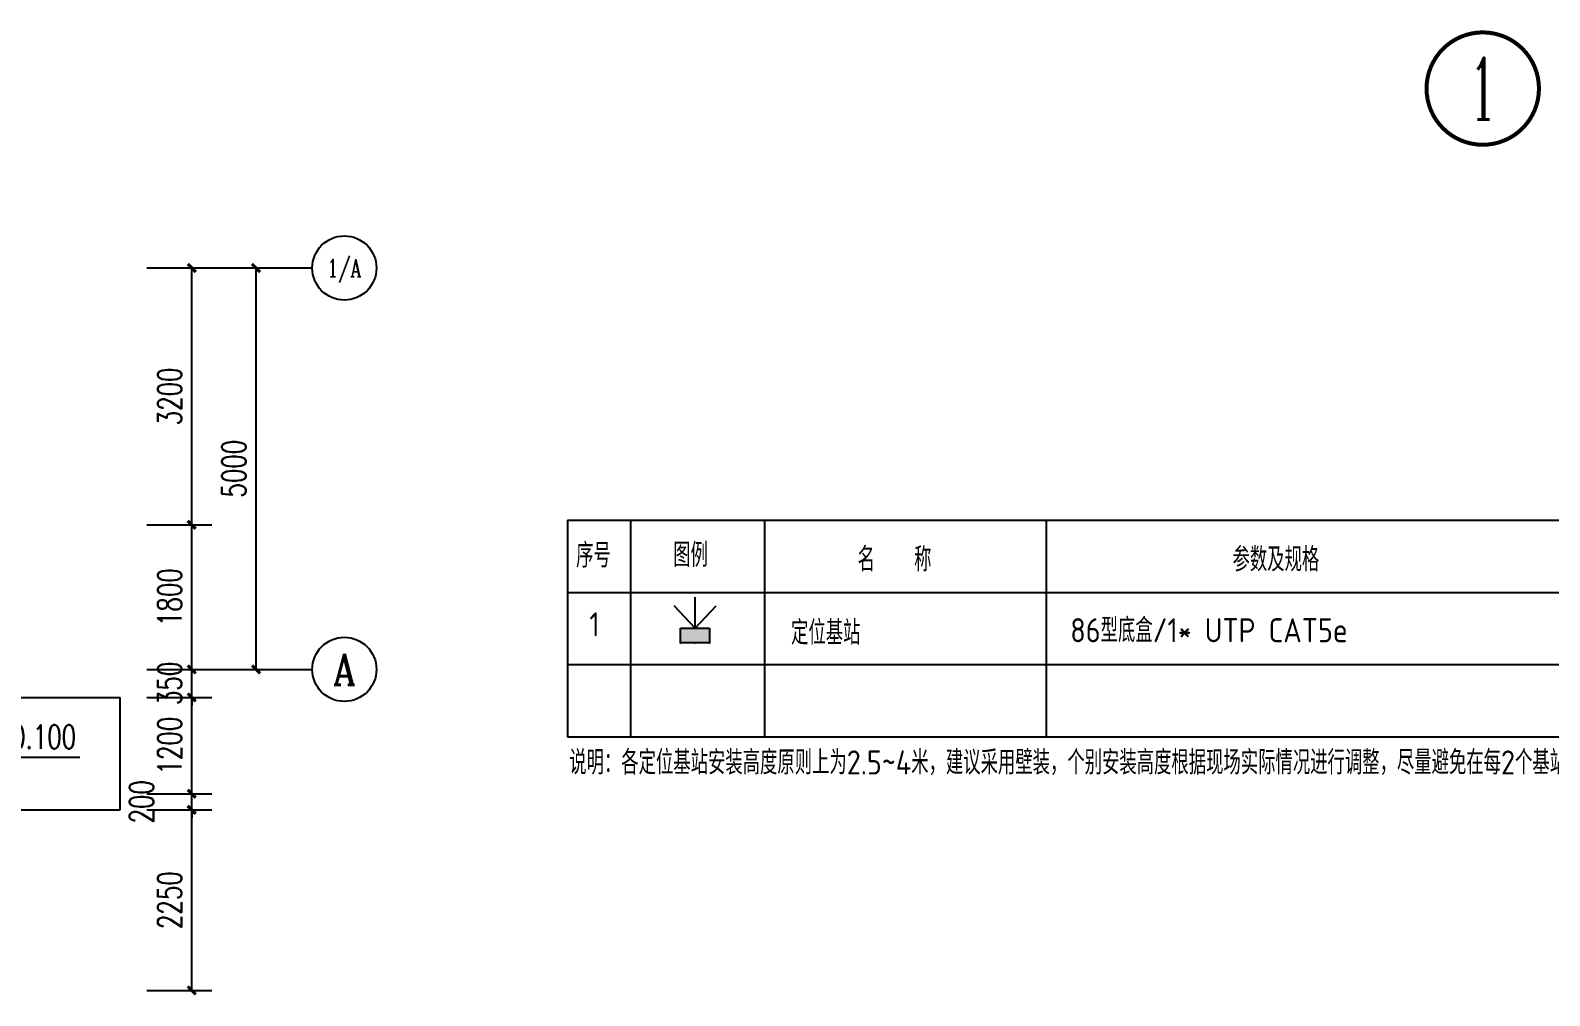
# Model space of a CAD drawing. Header units: millimetres. Extents: x 198973 to 283123, y 132052 to 191502.
# Drawn here: x 254193 to 273110, y 140509 to 152533 of the extents above; entities that cross this region are included whole.
import ezdxf
from ezdxf.enums import TextEntityAlignment as Align

# ---------------------------------------------------------------- set-up
doc = ezdxf.new("R2010")
doc.units = ezdxf.units.MM
doc.header["$LTSCALE"] = 1000
doc.layers.get('0').update_dxf_attribs({"color": 8})
doc.layers.get('DEFPOINTS').update_dxf_attribs({"color": 8})
for name, color, linetype in [('-人员定位', 6, 'Continuous'), ('-人员定位标注', 4, 'Continuous'), ('AXIS', 8, 'Continuous'), ('DIM_ELEV', 8, 'Continuous'), ('DIM_IDEN', 8, 'Continuous'), ('STAIR', 8, 'Continuous')]:
    doc.layers.add(name, color=color, linetype=linetype)
doc.styles.add('-GBCBIGGBENOR', font='gbenor.shx', dxfattribs={"width": 0.7, "bigfont": 'gbcbig.shx'})
doc.styles.add('_TCH_AXIS', font='COMPLEX', dxfattribs={"bigfont": 'GBCBIG'})
doc.styles.add('_TCH_DIM', font='SIMPLEX', dxfattribs={"bigfont": 'GBCBIG'})
doc.styles.add('_TCH_DIM_T3', font='SIMPLEX', dxfattribs={"width": 0.705882, "bigfont": 'GBCBIG'})
doc.styles.add('_TCH_LABEL', font='COMPLEX', dxfattribs={"bigfont": 'GBCBIG'})
doc.dimstyles.new('_TCH_ARCH&&100', dxfattribs={"dimtxt": 297.5, "dimasz": 100, "dimexe": 250, "dimexo": 300, "dimgap": 126.25, "dimtad": 1, "dimdec": 0, "dimzin": 0, "dimdsep": 46, "dimtxsty": '_TCH_DIM_T3', "dimblk": 'ARCHTICK', "dimcen": 0.09, "dimclrt": 7, "dimazin": 2, "dimtfac": 1, "dimtdec": 0, "dimtix": 1, "dimtmove": 2, "dimatfit": 3, "dimfxl": 0, "dimtolj": 1, "dimtzin": 0, "dimarcsym": 0})

# ---------------------------------------------------------------- blocks, each defined once
blk = doc.blocks.new('定位基站')
at = {"layer": '-人员定位', "ltscale": 0.01}
h = blk.add_hatch(color=256, dxfattribs=at)
h.dxf.hatch_style = 1
h.paths.add_polyline_path([(406524, 477798), (406524, 477617), (406162, 477617), (406162, 477798)])
at = {"layer": '-人员定位', "color": 6}
for p, q in [((406343, 477798), (406082, 478077)), ((406343, 477798), (406343, 478186)), ((406343, 477798), (406604, 478077)), ((406343, 477995), (406343, 477995)), ((406162, 477798), (406524, 477798)), ((406162, 477617), (406162, 477798)), ((406524, 477798), (406524, 477617)), ((406524, 477617), (406162, 477617))]:
    blk.add_line(p, q, dxfattribs=at)
for p in [(406343, 477798), (406162, 477617), (406343, 477617), (406524, 477617)]:
    blk.add_point(p, dxfattribs=at)
blk = doc.blocks.new('_ArchTick')
at = {"color": 0, "linetype": 'ByBlock', "const_width": 0.4}
blk.add_lwpolyline([(-0.5, -0.5), (0.5, 0.5)], dxfattribs=at)
blk = doc.blocks.new('*D107')
at = {"layer": 'AXIS', "color": 0, "lineweight": -2}
for p, q in [((256441, 149573), (257252, 149573)), ((257002, 144573), (257002, 149573)), ((256441, 144573), (257252, 144573))]:
    blk.add_line(p, q, dxfattribs=at)
at = {"layer": 'DEFPOINTS', "color": 0}
for p in [(256141, 149573), (257002, 149573), (256141, 144573)]:
    blk.add_point(p, dxfattribs=at)
at = {"layer": 'AXIS', "color": 0, "lineweight": -2, "xscale": 100, "yscale": 100, "zscale": 100}
for p, rotation in [((257002, 149573), 90), ((257002, 144573), 270)]:
    blk.add_blockref('_ArchTick', p, dxfattribs=dict(at, rotation=rotation))
at = {"layer": 'AXIS', "color": 7, "insert": (256727, 147073), "char_height": 297.5, "attachment_point": 5, "rotation": 90, "style": '_TCH_DIM_T3'}
blk.add_mtext('\\A1;5000', dxfattribs=at)
blk = doc.blocks.new('*D108')
at = {"layer": 'AXIS', "color": 0, "lineweight": -2}
for p, q in [((255641, 142823), (256452, 142823)), ((256202, 140573), (256202, 142823)), ((255641, 140573), (256452, 140573))]:
    blk.add_line(p, q, dxfattribs=at)
at = {"layer": 'DEFPOINTS', "color": 0}
for p in [(255341, 142823), (256202, 142823), (255341, 140573)]:
    blk.add_point(p, dxfattribs=at)
at = {"layer": 'AXIS', "color": 0, "lineweight": -2, "xscale": 100, "yscale": 100, "zscale": 100}
for p, rotation in [((256202, 142823), 90), ((256202, 140573), 270)]:
    blk.add_blockref('_ArchTick', p, dxfattribs=dict(at, rotation=rotation))
at = {"layer": 'AXIS', "color": 7, "insert": (255927, 141698), "char_height": 297.5, "attachment_point": 5, "rotation": 90, "style": '_TCH_DIM_T3'}
blk.add_mtext('\\A1;2250', dxfattribs=at)
blk = doc.blocks.new('*D109')
at = {"layer": 'AXIS', "color": 0, "lineweight": -2}
for p, q in [((255641, 143023), (256452, 143023)), ((256202, 143023), (256202, 143123)), ((256202, 142823), (256202, 143023)), ((255641, 142823), (256452, 142823)), ((256202, 142823), (256202, 142723))]:
    blk.add_line(p, q, dxfattribs=at)
at = {"layer": 'DEFPOINTS', "color": 0}
for p in [(255341, 143023), (256202, 143023), (255341, 142823)]:
    blk.add_point(p, dxfattribs=at)
at = {"layer": 'AXIS', "color": 0, "lineweight": -2, "xscale": 100, "yscale": 100, "zscale": 100}
for p, rotation in [((256202, 143023), 270), ((256202, 142823), 90)]:
    blk.add_blockref('_ArchTick', p, dxfattribs=dict(at, rotation=rotation))
at = {"layer": 'AXIS', "color": 7, "insert": (255577, 142923), "char_height": 297.5, "attachment_point": 5, "rotation": 90, "style": '_TCH_DIM_T3'}
blk.add_mtext('\\A1;200', dxfattribs=at)
blk = doc.blocks.new('*D110')
at = {"layer": 'AXIS', "color": 0, "lineweight": -2}
for p, q in [((255641, 144223), (256452, 144223)), ((256202, 143023), (256202, 144223)), ((255641, 143023), (256452, 143023))]:
    blk.add_line(p, q, dxfattribs=at)
at = {"layer": 'DEFPOINTS', "color": 0}
for p in [(255341, 144223), (256202, 144223), (255341, 143023)]:
    blk.add_point(p, dxfattribs=at)
at = {"layer": 'AXIS', "color": 0, "lineweight": -2, "xscale": 100, "yscale": 100, "zscale": 100}
for p, rotation in [((256202, 144223), 90), ((256202, 143023), 270)]:
    blk.add_blockref('_ArchTick', p, dxfattribs=dict(at, rotation=rotation))
at = {"layer": 'AXIS', "color": 7, "insert": (255927, 143623), "char_height": 297.5, "attachment_point": 5, "rotation": 90, "style": '_TCH_DIM_T3'}
blk.add_mtext('\\A1;1200', dxfattribs=at)
blk = doc.blocks.new('*D111')
at = {"layer": 'AXIS', "color": 0, "lineweight": -2}
for p, q in [((255641, 144573), (256452, 144573)), ((256202, 144573), (256202, 144673)), ((256202, 144223), (256202, 144573)), ((255641, 144223), (256452, 144223)), ((256202, 144223), (256202, 144123))]:
    blk.add_line(p, q, dxfattribs=at)
at = {"layer": 'DEFPOINTS', "color": 0}
for p in [(255341, 144573), (256202, 144573), (255341, 144223)]:
    blk.add_point(p, dxfattribs=at)
at = {"layer": 'AXIS', "color": 0, "lineweight": -2, "xscale": 100, "yscale": 100, "zscale": 100}
for p, rotation in [((256202, 144573), 270), ((256202, 144223), 90)]:
    blk.add_blockref('_ArchTick', p, dxfattribs=dict(at, rotation=rotation))
at = {"layer": 'AXIS', "color": 7, "insert": (255927, 144398), "char_height": 297.5, "attachment_point": 5, "rotation": 90, "style": '_TCH_DIM_T3'}
blk.add_mtext('\\A1;350', dxfattribs=at)
blk = doc.blocks.new('*D112')
at = {"layer": 'AXIS', "color": 0, "lineweight": -2}
for p, q in [((255641, 146373), (256452, 146373)), ((256202, 144573), (256202, 146373)), ((255641, 144573), (256452, 144573))]:
    blk.add_line(p, q, dxfattribs=at)
at = {"layer": 'DEFPOINTS', "color": 0}
for p in [(255341, 146373), (256202, 146373), (255341, 144573)]:
    blk.add_point(p, dxfattribs=at)
at = {"layer": 'AXIS', "color": 0, "lineweight": -2, "xscale": 100, "yscale": 100, "zscale": 100}
for p, rotation in [((256202, 146373), 90), ((256202, 144573), 270)]:
    blk.add_blockref('_ArchTick', p, dxfattribs=dict(at, rotation=rotation))
at = {"layer": 'AXIS', "color": 7, "insert": (255927, 145473), "char_height": 297.5, "attachment_point": 5, "rotation": 90, "style": '_TCH_DIM_T3'}
blk.add_mtext('\\A1;1800', dxfattribs=at)
blk = doc.blocks.new('*D113')
at = {"layer": 'AXIS', "color": 0, "lineweight": -2}
for p, q in [((255641, 149573), (256452, 149573)), ((256202, 146373), (256202, 149573)), ((255641, 146373), (256452, 146373))]:
    blk.add_line(p, q, dxfattribs=at)
at = {"layer": 'DEFPOINTS', "color": 0}
for p in [(255341, 149573), (256202, 149573), (255341, 146373)]:
    blk.add_point(p, dxfattribs=at)
at = {"layer": 'AXIS', "color": 0, "lineweight": -2, "xscale": 100, "yscale": 100, "zscale": 100}
for p, rotation in [((256202, 149573), 90), ((256202, 146373), 270)]:
    blk.add_blockref('_ArchTick', p, dxfattribs=dict(at, rotation=rotation))
at = {"layer": 'AXIS', "color": 7, "insert": (255927, 147973), "char_height": 297.5, "attachment_point": 5, "rotation": 90, "style": '_TCH_DIM_T3'}
blk.add_mtext('\\A1;3200', dxfattribs=at)
blk = doc.blocks.new('*D259')
at = {"layer": 'AXIS', "color": 0, "lineweight": -2}
for p, q in [((255641, 142823), (256452, 142823)), ((256202, 140573), (256202, 142823)), ((255641, 140573), (256452, 140573))]:
    blk.add_line(p, q, dxfattribs=at)
at = {"layer": 'DEFPOINTS', "color": 0}
for p in [(255341, 142823), (256202, 142823), (255341, 140573)]:
    blk.add_point(p, dxfattribs=at)
at = {"layer": 'AXIS', "color": 0, "lineweight": -2, "xscale": 100, "yscale": 100, "zscale": 100}
for p, rotation in [((256202, 142823), 90), ((256202, 140573), 270)]:
    blk.add_blockref('_ArchTick', p, dxfattribs=dict(at, rotation=rotation))
at = {"layer": 'AXIS', "color": 7, "insert": (255927, 141698), "char_height": 297.5, "attachment_point": 5, "rotation": 90, "style": '_TCH_DIM_T3'}
blk.add_mtext('\\A1;2250', dxfattribs=at)
blk = doc.blocks.new('*D260')
at = {"layer": 'AXIS', "color": 0, "lineweight": -2}
for p, q in [((255641, 143023), (256452, 143023)), ((256202, 143023), (256202, 143123)), ((256202, 142823), (256202, 143023)), ((255641, 142823), (256452, 142823)), ((256202, 142823), (256202, 142723))]:
    blk.add_line(p, q, dxfattribs=at)
at = {"layer": 'DEFPOINTS', "color": 0}
for p in [(255341, 143023), (256202, 143023), (255341, 142823)]:
    blk.add_point(p, dxfattribs=at)
at = {"layer": 'AXIS', "color": 0, "lineweight": -2, "xscale": 100, "yscale": 100, "zscale": 100}
for p, rotation in [((256202, 143023), 270), ((256202, 142823), 90)]:
    blk.add_blockref('_ArchTick', p, dxfattribs=dict(at, rotation=rotation))
at = {"layer": 'AXIS', "color": 7, "insert": (255577, 142923), "char_height": 297.5, "attachment_point": 5, "rotation": 90, "style": '_TCH_DIM_T3'}
blk.add_mtext('\\A1;200', dxfattribs=at)
blk = doc.blocks.new('*D261')
at = {"layer": 'AXIS', "color": 0, "lineweight": -2}
for p, q in [((255641, 144223), (256452, 144223)), ((256202, 143023), (256202, 144223)), ((255641, 143023), (256452, 143023))]:
    blk.add_line(p, q, dxfattribs=at)
at = {"layer": 'DEFPOINTS', "color": 0}
for p in [(255341, 144223), (256202, 144223), (255341, 143023)]:
    blk.add_point(p, dxfattribs=at)
at = {"layer": 'AXIS', "color": 0, "lineweight": -2, "xscale": 100, "yscale": 100, "zscale": 100}
for p, rotation in [((256202, 144223), 90), ((256202, 143023), 270)]:
    blk.add_blockref('_ArchTick', p, dxfattribs=dict(at, rotation=rotation))
at = {"layer": 'AXIS', "color": 7, "insert": (255927, 143623), "char_height": 297.5, "attachment_point": 5, "rotation": 90, "style": '_TCH_DIM_T3'}
blk.add_mtext('\\A1;1200', dxfattribs=at)
blk = doc.blocks.new('*D262')
at = {"layer": 'AXIS', "color": 0, "lineweight": -2}
for p, q in [((255641, 144573), (256452, 144573)), ((256202, 144573), (256202, 144673)), ((256202, 144223), (256202, 144573)), ((255641, 144223), (256452, 144223)), ((256202, 144223), (256202, 144123))]:
    blk.add_line(p, q, dxfattribs=at)
at = {"layer": 'DEFPOINTS', "color": 0}
for p in [(255341, 144573), (256202, 144573), (255341, 144223)]:
    blk.add_point(p, dxfattribs=at)
at = {"layer": 'AXIS', "color": 0, "lineweight": -2, "xscale": 100, "yscale": 100, "zscale": 100}
for p, rotation in [((256202, 144573), 270), ((256202, 144223), 90)]:
    blk.add_blockref('_ArchTick', p, dxfattribs=dict(at, rotation=rotation))
at = {"layer": 'AXIS', "color": 7, "insert": (255927, 144398), "char_height": 297.5, "attachment_point": 5, "rotation": 90, "style": '_TCH_DIM_T3'}
blk.add_mtext('\\A1;350', dxfattribs=at)
blk = doc.blocks.new('*D263')
at = {"layer": 'AXIS', "color": 0, "lineweight": -2}
for p, q in [((255641, 146373), (256452, 146373)), ((256202, 144573), (256202, 146373)), ((255641, 144573), (256452, 144573))]:
    blk.add_line(p, q, dxfattribs=at)
at = {"layer": 'DEFPOINTS', "color": 0}
for p in [(255341, 146373), (256202, 146373), (255341, 144573)]:
    blk.add_point(p, dxfattribs=at)
at = {"layer": 'AXIS', "color": 0, "lineweight": -2, "xscale": 100, "yscale": 100, "zscale": 100}
for p, rotation in [((256202, 146373), 90), ((256202, 144573), 270)]:
    blk.add_blockref('_ArchTick', p, dxfattribs=dict(at, rotation=rotation))
at = {"layer": 'AXIS', "color": 7, "insert": (255927, 145473), "char_height": 297.5, "attachment_point": 5, "rotation": 90, "style": '_TCH_DIM_T3'}
blk.add_mtext('\\A1;1800', dxfattribs=at)
blk = doc.blocks.new('*D264')
at = {"layer": 'AXIS', "color": 0, "lineweight": -2}
for p, q in [((255641, 149573), (256452, 149573)), ((256202, 146373), (256202, 149573)), ((255641, 146373), (256452, 146373))]:
    blk.add_line(p, q, dxfattribs=at)
at = {"layer": 'DEFPOINTS', "color": 0}
for p in [(255341, 149573), (256202, 149573), (255341, 146373)]:
    blk.add_point(p, dxfattribs=at)
at = {"layer": 'AXIS', "color": 0, "lineweight": -2, "xscale": 100, "yscale": 100, "zscale": 100}
for p, rotation in [((256202, 149573), 90), ((256202, 146373), 270)]:
    blk.add_blockref('_ArchTick', p, dxfattribs=dict(at, rotation=rotation))
at = {"layer": 'AXIS', "color": 7, "insert": (255927, 147973), "char_height": 297.5, "attachment_point": 5, "rotation": 90, "style": '_TCH_DIM_T3'}
blk.add_mtext('\\A1;3200', dxfattribs=at)
blk = doc.blocks.new('*D265')
at = {"layer": 'AXIS', "color": 0, "lineweight": -2}
for p, q in [((256441, 149573), (257252, 149573)), ((257002, 144573), (257002, 149573)), ((256441, 144573), (257252, 144573))]:
    blk.add_line(p, q, dxfattribs=at)
at = {"layer": 'DEFPOINTS', "color": 0}
for p in [(256141, 149573), (257002, 149573), (256141, 144573)]:
    blk.add_point(p, dxfattribs=at)
at = {"layer": 'AXIS', "color": 0, "lineweight": -2, "xscale": 100, "yscale": 100, "zscale": 100}
for p, rotation in [((257002, 149573), 90), ((257002, 144573), 270)]:
    blk.add_blockref('_ArchTick', p, dxfattribs=dict(at, rotation=rotation))
at = {"layer": 'AXIS', "color": 7, "insert": (256727, 147073), "char_height": 297.5, "attachment_point": 5, "rotation": 90, "style": '_TCH_DIM_T3'}
blk.add_mtext('\\A1;5000', dxfattribs=at)

msp = doc.modelspace()

# ---------------------------------------------------------------- linework, layer by layer
at = {"layer": '-人员定位标注'}
for p, q in [((260881.6, 146432.5), (260881.6, 143732.5)), ((260881.6, 146432.5), (279502.1, 146432.5)), ((261666.4, 146432.5), (261666.4, 143732.5)), ((263334.7, 146432.5), (263334.7, 143732.5)), ((266839.5, 146432.5), (266839.5, 143732.5)), ((260881.6, 145532.5), (279502.1, 145532.5)), ((260881.6, 144632.5), (279502.1, 144632.5)), ((260881.6, 143732.5), (279502.1, 143732.5))]:
    msp.add_line(p, q, dxfattribs=at)
at = {"layer": 'AXIS'}
for p, q in [((255742.3, 149572.9), (257702.1, 149572.9)), ((255742.3, 144572.9), (257702.1, 144572.9))]:
    msp.add_line(p, q, dxfattribs=at)
for centre in [(258102.1, 149572.9), (258102.1, 144572.9)]:
    msp.add_circle(centre, 400, dxfattribs=at)
at = {"layer": 'DIM_ELEV'}
msp.add_line((253500.5, 143478.6), (254808.1, 143478.6), dxfattribs=at)
at = {"layer": 'DIM_IDEN', "const_width": 50}
msp.add_lwpolyline([(272977.5, 151808, 1), (271577.5, 151808, 1)], format="xyb", close=True, dxfattribs=at)
at = {"layer": 'STAIR'}
for p, q in [((253220.4, 144222.9), (255310.4, 144222.4)), ((255310.4, 142822.9), (255310.4, 144222.4)), ((253220.4, 142822.9), (255310.4, 142822.9))]:
    msp.add_line(p, q, dxfattribs=at)

# ---------------------------------------------------------------- block references
at = {"layer": '-人员定位'}
msp.add_blockref('定位基站', (-143873.6, -332713), dxfattribs=at)

# ---------------------------------------------------------------- texts
at = {"layer": '-人员定位标注', "style": '-GBCBIGGBENOR'}
for s, p in [('序号', (260988.3, 145841.9)), ('图例', (262197.2, 145848.2)), ('名   称', (264492.7, 145792.5)), ('参数及规格', (269161.9, 145792.5)), ('1', (261153, 144983.9)), ('定位基站', (263664.4, 144880.9)), ('86型底盒/1* UTP CAT5e', (267141.2, 144910.3)), ('说明：各定位基站安装高度原则上为2.5~4米，建议采用壁装，个别安装高度根据现场实际情况进行调整，尽量避免在每2个基站（一维定位）或4个基站（二维定位）覆盖范围内有遮挡物。', (260902.3, 143263.4))]:
    msp.add_text(s, height=300, dxfattribs=at).set_placement(p)
at = {"layer": 'AXIS', "color": 7, "style": '_TCH_AXIS'}
for s, height, width, p, p2 in [('1/A', 217.33, 0.984615, (257888.1, 149464.2), (258316, 149464.2)), ('A', 385.9, 1.097495, (257959.3, 144379.9), (258244.8, 144379.9))]:
    msp.add_text(s, height=height, dxfattribs=dict(at, width=width)).set_placement(p, p2, align=Align.FIT)
at = {"layer": 'DIM_ELEV', "color": 7, "style": '_TCH_DIM', "width": 0.705882}
msp.add_text('-0.100', height=297.5, dxfattribs=at).set_placement((253718.1, 143583.6))
at = {"layer": 'DIM_IDEN', "color": 7, "style": '_TCH_LABEL'}
msp.add_text('1', height=772.1, dxfattribs=at).set_placement((272112.1, 151421.9), (272443, 151421.9), align=Align.FIT)

# ---------------------------------------------------------------- dimensions: what is measured, and where the dimension line sits
at = {"layer": 'AXIS'}
for p1, p2, picture, middle in [((255340.7, 146372.9), (255340.7, 149572.9), '*D113', (255927.1, 147972.9)), ((255340.7, 146372.9), (255340.7, 149572.9), '*D264', (255927.1, 147972.9)), ((256140.7, 144572.9), (256140.7, 149572.9), '*D107', (256727.1, 147072.9)), ((256140.7, 144572.9), (256140.7, 149572.9), '*D265', (256727.1, 147072.9)), ((255340.7, 144572.9), (255340.7, 146372.9), '*D112', (255927.1, 145472.9)), ((255340.7, 144572.9), (255340.7, 146372.9), '*D263', (255927.1, 145472.9)), ((255340.7, 144222.9), (255340.7, 144572.9), '*D111', (255927.1, 144397.9)), ((255340.7, 144222.9), (255340.7, 144572.9), '*D262', (255927.1, 144397.9)), ((255340.7, 143022.9), (255340.7, 144222.9), '*D110', (255927.1, 143622.9)), ((255340.7, 143022.9), (255340.7, 144222.9), '*D261', (255927.1, 143622.9)), ((255340.7, 140572.9), (255340.7, 142822.9), '*D108', (255927.1, 141697.9)), ((255340.7, 140572.9), (255340.7, 142822.9), '*D259', (255927.1, 141697.9))]:
    dim = msp.add_aligned_dim(p1=p1, p2=p2, distance=-861.4, dimstyle='_TCH_ARCH&&100', dxfattribs=at)
    dim.commit()
    dim.dimension.update_dxf_attribs({"geometry": picture, "text_midpoint": middle})
for picture, dimtype in [('*D109', 129), ('*D260', 161)]:
    dim = msp.add_linear_dim(base=(256202.1, 143022.9), p1=(255340.7, 142822.9), p2=(255340.7, 143022.9), angle=90, dimstyle='_TCH_ARCH&&100', dxfattribs=at)
    dim.commit()
    dim.dimension.update_dxf_attribs({"geometry": picture, "text_midpoint": (255577.1, 142922.9), "dimtype": dimtype})

doc.saveas('drawing.dxf')
